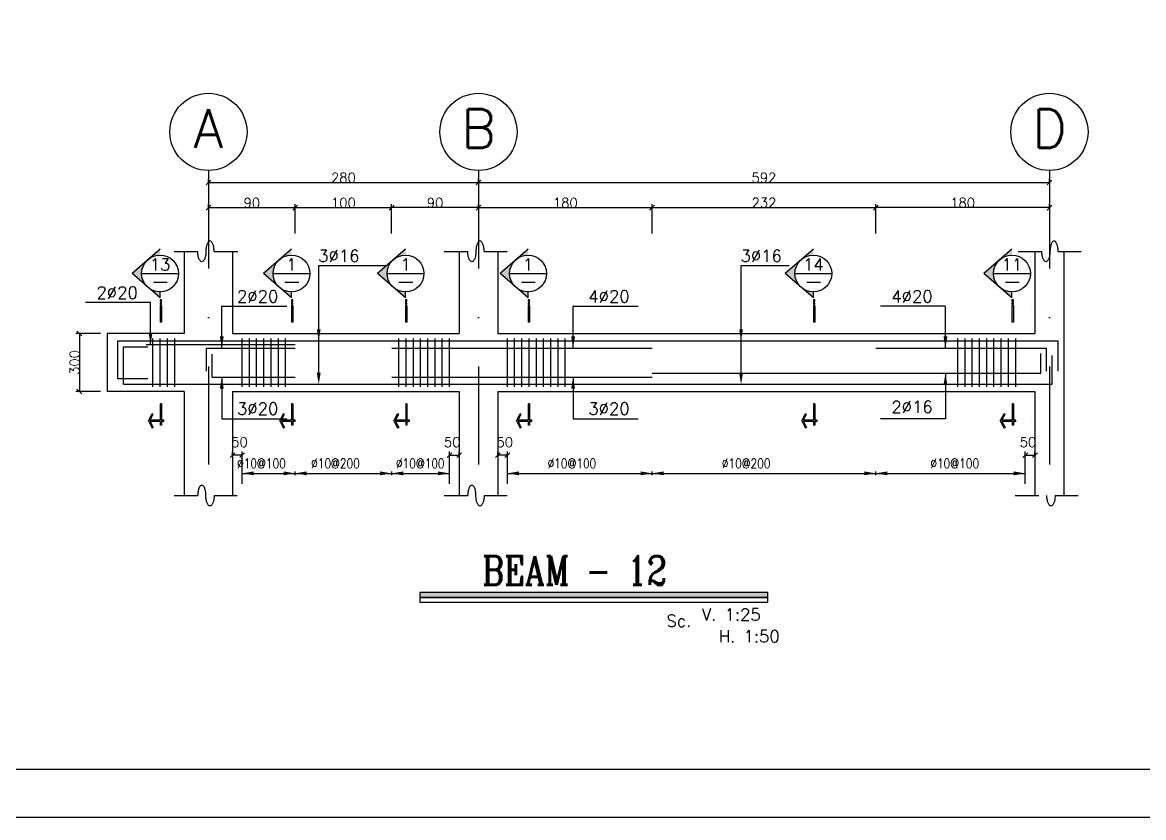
# Model space of a CAD drawing. Header units: millimetres. Extents: x -231 to 30223, y -7037 to 7120.
# Drawn here: x 20061 to 22386, y 253 to 1901 of the extents above; entities that cross this region are included whole.
import ezdxf
from ezdxf.enums import TextEntityAlignment as Align

# ---------------------------------------------------------------- set-up
doc = ezdxf.new("R2010")
doc.units = ezdxf.units.MM
for name, pattern in [('CENTER', [2, 1.25, -0.25, 0.25, -0.25]), ('DASHDOTX2', [50.8, 25.4, -12.7, 0, -12.7]), ('DASHED', [0.75, 0.5, -0.25])]:
    doc.linetypes.add(name, pattern=pattern)
for name, color, linetype in [('2', 2, 'Continuous'), ('3', 3, 'Continuous'), ('44', 150, 'Continuous'), ('5', 7, 'Continuous'), ('ax', 1, 'DASHDOTX2'), ('AXE', 8, 'CENTER'), ('CADR', 2, 'Continuous'), ('COV', 4, 'Continuous'), ('DIM', 1, 'Continuous'), ('DST', 1, 'Continuous'), ('HAT', 4, 'Continuous'), ('KH', 3, 'Continuous'), ('STT', 6, 'Continuous'), ('TEX', 4, 'Continuous'), ('TX', 2, 'Continuous'), ('TX1', 3, 'Continuous')]:
    doc.layers.add(name, color=color, linetype=linetype)
doc.styles.add('RC2', font='ROMANC.SHX', dxfattribs={"height": 25})
doc.styles.add('RC5', font='ROMANC.SHX', dxfattribs={"height": 50})
doc.styles.add('ROMANS', font='romans.shx')
doc.dimstyles.new('SC25', dxfattribs={"dimscale": 0.1, "dimtxt": 200, "dimasz": 0.5, "dimexe": 75, "dimexo": 0, "dimgap": 0, "dimtad": 1, "dimdec": 0, "dimlfac": 2.5, "dimdsep": 46, "dimtxsty": 'ROMANS', "dimblk": 'TIC', "dimcen": 0, "dimclrd": 44, "dimclre": 13, "dimclrt": 62, "dimadec": 0, "dimazin": 0, "dimtfac": 0.925926, "dimtdec": 0, "dimtix": 1, "dimtmove": 2, "dimatfit": 3, "dimldrblk": 'TIC', "dimfxl": 1, "dimtolj": 1, "dimarcsym": 0})
doc.dimstyles.new('SC50', dxfattribs={"dimscale": 0.1, "dimtxt": 200, "dimasz": 0.5, "dimexe": 75, "dimexo": 0, "dimgap": 0, "dimtad": 1, "dimdec": 0, "dimlfac": 0.5, "dimdsep": 46, "dimtxsty": 'ROMANS', "dimblk": 'TIC', "dimcen": 0, "dimclrd": 44, "dimclre": 1, "dimclrt": 62, "dimadec": 0, "dimazin": 0, "dimtfac": 0.925926, "dimtdec": 0, "dimtix": 1, "dimtmove": 2, "dimatfit": 3, "dimldrblk": 'TIC', "dimfxl": 1, "dimtolj": 1, "dimarcsym": 0})

# ---------------------------------------------------------------- blocks, each defined once
blk = doc.blocks.new('EEE')
at = {"layer": '5'}
h = blk.add_hatch(color=256, dxfattribs=at)
h.paths.add_polyline_path([(-25.1, 28.8), (-58.1, 0), (-25.1, -28.8, -0.454846)])
h.paths.add_polyline_path([(-25.1, -28.8), (0, -50.6), (0, -38.2, -0.181206)])
h.paths.add_polyline_path([(0, 38.2), (0, 50.6), (-25.1, 28.8, -0.181206)])
h = blk.add_hatch(color=256, dxfattribs=at)
h.paths.add_polyline_path([(2.9, -57.6), (2.9, -54.7), (0, -54.7), (0, -57.6)])
h.paths.add_polyline_path([(0, -63.5), (2.9, -63.5), (2.9, -60.5), (0, -60.5)])
h.paths.add_polyline_path([(2.9, -66.4), (0, -66.4), (0, -100.6), (2.9, -100.6)])
blk.add_hatch(color=256, dxfattribs=at).paths.add_polyline_path([(0.4, -306.8), (0.4, -314.3), (2.9, -314.3), (2.9, -306.8), (8, -306.8), (8, -304.3), (2.9, -304.3), (2.9, -270), (0.4, -270), (0.4, -304.3), (-20.7, -304.3), (-14.1, -291.7), (-16.3, -290.5), (-24.2, -305.6), (-16.3, -320.7), (-14.1, -319.5), (-20.7, -306.8)])
at = {"layer": '2'}
for p, q in [((0, 50.6), (-58.1, 0)), ((0, -50.6), (-58.1, 0)), ((-38.2, 0), (38.2, 0)), ((0, -50.6), (0, -38.2)), ((2.9, -66.4), (0, -66.4)), ((0, -66.4), (0, -100.6)), ((2.9, -66.4), (2.9, -100.6)), ((2.9, -100.6), (0, -100.6)), ((2.9, -270), (0.4, -270)), ((-24.2, -305.6), (-16.3, -290.5)), ((-14.1, -291.7), (-16.3, -290.5)), ((-24.2, -305.6), (-16.3, -320.7)), ((-14.1, -319.5), (-16.3, -320.7)), ((2.9, -314.3), (0.4, -314.3)), ((8, -306.8), (8, -304.3))]:
    blk.add_line(p, q, dxfattribs=at)
for points in [[(0, -57.6), (2.9, -57.6), (2.9, -54.7), (0, -54.7)], [(0, -63.5), (2.9, -63.5), (2.9, -60.5), (0, -60.5)]]:
    blk.add_lwpolyline(points, close=True, dxfattribs=at)
for points in [[(0.4, -270), (0.4, -304.3)], [(2.9, -270), (2.9, -304.3)], [(0.4, -304.3), (-20.7, -304.3), (-14.1, -291.7)], [(0.4, -306.8), (-20.7, -306.8), (-14.1, -319.5)], [(0.4, -306.8), (0.4, -314.3)], [(8, -304.3), (2.9, -304.3)], [(8, -306.8), (2.9, -306.8)], [(2.9, -306.8), (2.9, -314.3)]]:
    blk.add_lwpolyline(points, dxfattribs=at)
blk.add_circle((0, 0), 38.2, dxfattribs=at)
at = {"layer": '3'}
blk.add_line((-13.7, -17.7), (15, -17.7), dxfattribs=at)
at = {"layer": 'TX1', "style": 'ROMANS'}
blk.add_attdef('B', text='', height=25, dxfattribs=at).set_placement((0, 18.7), align=Align.MIDDLE_CENTER)
blk = doc.blocks.new('TIC')
blk.add_line((-100, -100), (100, 100))
blk = doc.blocks.new('*D294')
at = {"layer": 'DIM', "color": 13, "lineweight": -2, "transparency": 16777216}
for p, q in [((20222.9, 1256.2), (20171.4, 1256.2)), ((20222.9, 1136.2), (20171.4, 1136.2))]:
    blk.add_line(p, q, dxfattribs=at)
at = {"layer": 'DIM', "color": 44, "lineweight": -2, "transparency": 16777216}
blk.add_line((20178.9, 1256.1), (20178.9, 1136.2), dxfattribs=at)
at = {"layer": 'DIM', "color": 44, "lineweight": -2, "transparency": 16777216, "xscale": 0.05, "yscale": 0.05, "zscale": 0.05}
for p, rotation in [((20178.9, 1256.2), 90), ((20178.9, 1136.2), 270)]:
    blk.add_blockref('TIC', p, dxfattribs=dict(at, rotation=rotation))
at = {"layer": 'DIM', "color": 62, "transparency": 16777216, "insert": (20168.9, 1196.2), "char_height": 20, "attachment_point": 5, "rotation": 90, "style": 'ROMANS'}
blk.add_mtext('\\A1;300', dxfattribs=at)
blk = doc.blocks.new('A$C7AB130F0')
at = {"layer": 'DST'}
for p, q in [((8.2, 4), (438.2, 4)), ((8.2, 4), (438.2, 4)), ((118.2, 0), (118.2, 8)), ((318.2, 0), (318.2, 8)), ((558.2, 4), (1632.2, 4)), ((558.2, 4), (1632.2, 4)), ((858.2, 0), (858.2, 8)), ((1322.2, 0), (1322.2, 8))]:
    blk.add_line(p, q, dxfattribs=at)
for points in [[(94.2, 8), (118.2, 4), (94.2, 0)], [(142.2, 8), (118.2, 4), (142.2, 0)], [(294.2, 8), (318.2, 4), (294.2, 0)], [(342.2, 8), (318.2, 4), (342.2, 0)], [(834.2, 8), (858.2, 4), (834.2, 0)], [(882.2, 8), (858.2, 4), (882.2, 0)], [(1298.2, 8), (1322.2, 4), (1298.2, 0)], [(1346.2, 8), (1322.2, 4), (1346.2, 0)]]:
    blk.add_solid(points, dxfattribs=at)
at = {"layer": 'TX1', "style": 'ROMANS', "width": 0.8}
for s, p in [('%%c10@100', (-2.3, 14.7)), ('%%c10@200', (151.2, 14.6)), ('%%c10@100', (327.1, 14.7)), ('%%c10@100', (641.6, 14.7)), ('%%c10@200', (1002.9, 14.6)), ('%%c10@100', (1435.4, 14.7))]:
    blk.add_text(s, height=20, dxfattribs=at).set_placement(p)
blk = doc.blocks.new('*D296')
at = {"layer": 'DIM', "color": 13, "lineweight": -2, "transparency": 16777216}
for p, q in [((20496.5, 1003.9), (20496.5, 1011.4)), ((20516.5, 944.6), (20516.5, 1011.4))]:
    blk.add_line(p, q, dxfattribs=at)
at = {"layer": 'DIM', "color": 44, "lineweight": -2, "transparency": 16777216}
blk.add_line((20516.5, 1003.9), (20496.6, 1003.9), dxfattribs=at)
at = {"layer": 'DIM', "color": 44, "lineweight": -2, "transparency": 16777216, "xscale": 0.05, "yscale": 0.05, "zscale": 0.05, "rotation": 180}
blk.add_blockref('TIC', (20496.5, 1003.9), dxfattribs=at)
at = {"layer": 'DIM', "color": 44, "lineweight": -2, "transparency": 16777216, "xscale": 0.05, "yscale": 0.05, "zscale": 0.05}
blk.add_blockref('TIC', (20516.5, 1003.9), dxfattribs=at)
at = {"layer": 'DIM', "color": 62, "transparency": 16777216, "insert": (20511, 1030.9), "char_height": 20, "attachment_point": 5, "style": 'ROMANS'}
blk.add_mtext('\\A1;50', dxfattribs=at)
blk = doc.blocks.new('*D297')
at = {"layer": 'DIM', "color": 13, "lineweight": -2, "transparency": 16777216}
for p, q in [((21046.5, 1003.9), (21046.5, 1011.4)), ((21066.5, 944.6), (21066.5, 1011.4))]:
    blk.add_line(p, q, dxfattribs=at)
at = {"layer": 'DIM', "color": 44, "lineweight": -2, "transparency": 16777216}
blk.add_line((21066.5, 1003.9), (21046.6, 1003.9), dxfattribs=at)
at = {"layer": 'DIM', "color": 44, "lineweight": -2, "transparency": 16777216, "xscale": 0.05, "yscale": 0.05, "zscale": 0.05, "rotation": 180}
blk.add_blockref('TIC', (21046.5, 1003.9), dxfattribs=at)
at = {"layer": 'DIM', "color": 44, "lineweight": -2, "transparency": 16777216, "xscale": 0.05, "yscale": 0.05, "zscale": 0.05}
blk.add_blockref('TIC', (21066.5, 1003.9), dxfattribs=at)
at = {"layer": 'DIM', "color": 62, "transparency": 16777216, "insert": (21061, 1030.9), "char_height": 20, "attachment_point": 5, "style": 'ROMANS'}
blk.add_mtext('\\A1;50', dxfattribs=at)
blk = doc.blocks.new('*D298')
at = {"layer": 'DIM', "color": 13, "lineweight": -2, "transparency": 16777216}
for p, q in [((20946.5, 944.6), (20946.5, 1011.4)), ((20966.5, 1003.9), (20966.5, 1011.4))]:
    blk.add_line(p, q, dxfattribs=at)
at = {"layer": 'DIM', "color": 44, "lineweight": -2, "transparency": 16777216}
blk.add_line((20946.6, 1003.9), (20966.5, 1003.9), dxfattribs=at)
at = {"layer": 'DIM', "color": 44, "lineweight": -2, "transparency": 16777216, "xscale": 0.05, "yscale": 0.05, "zscale": 0.05, "rotation": 180}
blk.add_blockref('TIC', (20946.5, 1003.9), dxfattribs=at)
at = {"layer": 'DIM', "color": 44, "lineweight": -2, "transparency": 16777216, "xscale": 0.05, "yscale": 0.05, "zscale": 0.05}
blk.add_blockref('TIC', (20966.5, 1003.9), dxfattribs=at)
at = {"layer": 'DIM', "color": 62, "transparency": 16777216, "insert": (20952.1, 1030.9), "char_height": 20, "attachment_point": 5, "style": 'ROMANS'}
blk.add_mtext('\\A1;50', dxfattribs=at)
blk = doc.blocks.new('*D299')
at = {"layer": 'DIM', "color": 13, "lineweight": -2, "transparency": 16777216}
for p, q in [((22140.5, 944.6), (22140.5, 1011.4)), ((22160.5, 1003.9), (22160.5, 1011.4))]:
    blk.add_line(p, q, dxfattribs=at)
at = {"layer": 'DIM', "color": 44, "lineweight": -2, "transparency": 16777216}
blk.add_line((22140.6, 1003.9), (22160.5, 1003.9), dxfattribs=at)
at = {"layer": 'DIM', "color": 44, "lineweight": -2, "transparency": 16777216, "xscale": 0.05, "yscale": 0.05, "zscale": 0.05, "rotation": 180}
blk.add_blockref('TIC', (22140.5, 1003.9), dxfattribs=at)
at = {"layer": 'DIM', "color": 44, "lineweight": -2, "transparency": 16777216, "xscale": 0.05, "yscale": 0.05, "zscale": 0.05}
blk.add_blockref('TIC', (22160.5, 1003.9), dxfattribs=at)
at = {"layer": 'DIM', "color": 62, "transparency": 16777216, "insert": (22146.1, 1030.9), "char_height": 20, "attachment_point": 5, "style": 'ROMANS'}
blk.add_mtext('\\A1;50', dxfattribs=at)
blk = doc.blocks.new('*D305')
at = {"layer": 'DIM', "color": 1, "lineweight": -2, "transparency": 16777216}
for p, q in [((20826.5, 1463.5), (20826.5, 1524.8)), ((21006.5, 1517.3), (21006.5, 1524.8))]:
    blk.add_line(p, q, dxfattribs=at)
at = {"layer": 'DIM', "color": 44, "lineweight": -2, "transparency": 16777216}
blk.add_line((21006.5, 1517.3), (20826.6, 1517.3), dxfattribs=at)
at = {"layer": 'DIM', "color": 44, "lineweight": -2, "transparency": 16777216, "xscale": 0.05, "yscale": 0.05, "zscale": 0.05, "rotation": 180}
blk.add_blockref('TIC', (20826.5, 1517.3), dxfattribs=at)
at = {"layer": 'DIM', "color": 44, "lineweight": -2, "transparency": 16777216, "xscale": 0.05, "yscale": 0.05, "zscale": 0.05}
blk.add_blockref('TIC', (21006.5, 1517.3), dxfattribs=at)
at = {"layer": 'DIM', "color": 62, "transparency": 16777216, "insert": (20916.5, 1527.3), "char_height": 20, "attachment_point": 5, "style": 'ROMANS'}
blk.add_mtext('\\A1;90', dxfattribs=at)
blk = doc.blocks.new('*D306')
at = {"layer": 'DIM', "color": 1, "lineweight": -2, "transparency": 16777216}
for p, q in [((20446.5, 1569.4), (20446.5, 1576.9)), ((21006.5, 1569.4), (21006.5, 1576.9))]:
    blk.add_line(p, q, dxfattribs=at)
at = {"layer": 'DIM', "color": 44, "lineweight": -2, "transparency": 16777216}
blk.add_line((20446.6, 1569.4), (21006.5, 1569.4), dxfattribs=at)
at = {"layer": 'DIM', "color": 44, "lineweight": -2, "transparency": 16777216, "xscale": 0.05, "yscale": 0.05, "zscale": 0.05, "rotation": 180}
blk.add_blockref('TIC', (20446.5, 1569.4), dxfattribs=at)
at = {"layer": 'DIM', "color": 44, "lineweight": -2, "transparency": 16777216, "xscale": 0.05, "yscale": 0.05, "zscale": 0.05}
blk.add_blockref('TIC', (21006.5, 1569.4), dxfattribs=at)
at = {"layer": 'DIM', "color": 62, "transparency": 16777216, "insert": (20726.5, 1579.4), "char_height": 20, "attachment_point": 5, "style": 'ROMANS'}
blk.add_mtext('\\A1;280', dxfattribs=at)
blk = doc.blocks.new('*D308')
at = {"layer": 'DIM', "color": 1, "lineweight": -2, "transparency": 16777216}
for p, q in [((20626.5, 1517.3), (20626.5, 1524.8)), ((20826.5, 1463.5), (20826.5, 1524.8))]:
    blk.add_line(p, q, dxfattribs=at)
at = {"layer": 'DIM', "color": 44, "lineweight": -2, "transparency": 16777216}
blk.add_line((20626.6, 1517.3), (20826.5, 1517.3), dxfattribs=at)
at = {"layer": 'DIM', "color": 44, "lineweight": -2, "transparency": 16777216, "xscale": 0.05, "yscale": 0.05, "zscale": 0.05, "rotation": 180}
blk.add_blockref('TIC', (20626.5, 1517.3), dxfattribs=at)
at = {"layer": 'DIM', "color": 44, "lineweight": -2, "transparency": 16777216, "xscale": 0.05, "yscale": 0.05, "zscale": 0.05}
blk.add_blockref('TIC', (20826.5, 1517.3), dxfattribs=at)
at = {"layer": 'DIM', "color": 62, "transparency": 16777216, "insert": (20726.5, 1527.3), "char_height": 20, "attachment_point": 5, "style": 'ROMANS'}
blk.add_mtext('\\A1;100', dxfattribs=at)
blk = doc.blocks.new('*D309')
at = {"layer": 'DIM', "color": 1, "lineweight": -2, "transparency": 16777216}
for p, q in [((20446.5, 1517.3), (20446.5, 1524.8)), ((20626.5, 1463.5), (20626.5, 1524.8))]:
    blk.add_line(p, q, dxfattribs=at)
at = {"layer": 'DIM', "color": 44, "lineweight": -2, "transparency": 16777216}
blk.add_line((20446.6, 1517.3), (20626.5, 1517.3), dxfattribs=at)
at = {"layer": 'DIM', "color": 44, "lineweight": -2, "transparency": 16777216, "xscale": 0.05, "yscale": 0.05, "zscale": 0.05, "rotation": 180}
blk.add_blockref('TIC', (20446.5, 1517.3), dxfattribs=at)
at = {"layer": 'DIM', "color": 44, "lineweight": -2, "transparency": 16777216, "xscale": 0.05, "yscale": 0.05, "zscale": 0.05}
blk.add_blockref('TIC', (20626.5, 1517.3), dxfattribs=at)
at = {"layer": 'DIM', "color": 62, "transparency": 16777216, "insert": (20536.5, 1527.3), "char_height": 20, "attachment_point": 5, "style": 'ROMANS'}
blk.add_mtext('\\A1;90', dxfattribs=at)
blk = doc.blocks.new('*D310')
at = {"layer": 'DIM', "color": 1, "lineweight": -2, "transparency": 16777216}
for p, q in [((21366.5, 1463.5), (21366.5, 1524.8)), ((21830.5, 1463.5), (21830.5, 1524.8))]:
    blk.add_line(p, q, dxfattribs=at)
at = {"layer": 'DIM', "color": 44, "lineweight": -2, "transparency": 16777216}
blk.add_line((21366.6, 1517.3), (21830.5, 1517.3), dxfattribs=at)
at = {"layer": 'DIM', "color": 44, "lineweight": -2, "transparency": 16777216, "xscale": 0.05, "yscale": 0.05, "zscale": 0.05, "rotation": 180}
blk.add_blockref('TIC', (21366.5, 1517.3), dxfattribs=at)
at = {"layer": 'DIM', "color": 44, "lineweight": -2, "transparency": 16777216, "xscale": 0.05, "yscale": 0.05, "zscale": 0.05}
blk.add_blockref('TIC', (21830.5, 1517.3), dxfattribs=at)
at = {"layer": 'DIM', "color": 62, "transparency": 16777216, "insert": (21598.5, 1527.3), "char_height": 20, "attachment_point": 5, "style": 'ROMANS'}
blk.add_mtext('\\A1;232', dxfattribs=at)
blk = doc.blocks.new('*D311')
at = {"layer": 'DIM', "color": 1, "lineweight": -2, "transparency": 16777216}
for p, q in [((21006.5, 1569.4), (21006.5, 1576.9)), ((22190.5, 1569.4), (22190.5, 1576.9))]:
    blk.add_line(p, q, dxfattribs=at)
at = {"layer": 'DIM', "color": 44, "lineweight": -2, "transparency": 16777216}
blk.add_line((21006.6, 1569.4), (22190.5, 1569.4), dxfattribs=at)
at = {"layer": 'DIM', "color": 44, "lineweight": -2, "transparency": 16777216, "xscale": 0.05, "yscale": 0.05, "zscale": 0.05, "rotation": 180}
blk.add_blockref('TIC', (21006.5, 1569.4), dxfattribs=at)
at = {"layer": 'DIM', "color": 44, "lineweight": -2, "transparency": 16777216, "xscale": 0.05, "yscale": 0.05, "zscale": 0.05}
blk.add_blockref('TIC', (22190.5, 1569.4), dxfattribs=at)
at = {"layer": 'DIM', "color": 62, "transparency": 16777216, "insert": (21598.5, 1579.4), "char_height": 20, "attachment_point": 5, "style": 'ROMANS'}
blk.add_mtext('\\A1;592', dxfattribs=at)
blk = doc.blocks.new('*D312')
at = {"layer": 'DIM', "color": 1, "lineweight": -2, "transparency": 16777216}
for p, q in [((21006.5, 1517.3), (21006.5, 1524.8)), ((21366.5, 1463.5), (21366.5, 1524.8))]:
    blk.add_line(p, q, dxfattribs=at)
at = {"layer": 'DIM', "color": 44, "lineweight": -2, "transparency": 16777216}
blk.add_line((21006.6, 1517.3), (21366.5, 1517.3), dxfattribs=at)
at = {"layer": 'DIM', "color": 44, "lineweight": -2, "transparency": 16777216, "xscale": 0.05, "yscale": 0.05, "zscale": 0.05, "rotation": 180}
blk.add_blockref('TIC', (21006.5, 1517.3), dxfattribs=at)
at = {"layer": 'DIM', "color": 44, "lineweight": -2, "transparency": 16777216, "xscale": 0.05, "yscale": 0.05, "zscale": 0.05}
blk.add_blockref('TIC', (21366.5, 1517.3), dxfattribs=at)
at = {"layer": 'DIM', "color": 62, "transparency": 16777216, "insert": (21186.5, 1527.3), "char_height": 20, "attachment_point": 5, "style": 'ROMANS'}
blk.add_mtext('\\A1;180', dxfattribs=at)
blk = doc.blocks.new('*D313')
at = {"layer": 'DIM', "color": 1, "lineweight": -2, "transparency": 16777216}
for p, q in [((21830.5, 1463.5), (21830.5, 1524.8)), ((22190.5, 1517.3), (22190.5, 1524.8))]:
    blk.add_line(p, q, dxfattribs=at)
at = {"layer": 'DIM', "color": 44, "lineweight": -2, "transparency": 16777216}
blk.add_line((22190.5, 1517.3), (21830.6, 1517.3), dxfattribs=at)
at = {"layer": 'DIM', "color": 44, "lineweight": -2, "transparency": 16777216, "xscale": 0.05, "yscale": 0.05, "zscale": 0.05, "rotation": 180}
blk.add_blockref('TIC', (21830.5, 1517.3), dxfattribs=at)
at = {"layer": 'DIM', "color": 44, "lineweight": -2, "transparency": 16777216, "xscale": 0.05, "yscale": 0.05, "zscale": 0.05}
blk.add_blockref('TIC', (22190.5, 1517.3), dxfattribs=at)
at = {"layer": 'DIM', "color": 62, "transparency": 16777216, "insert": (22010.5, 1527.3), "char_height": 20, "attachment_point": 5, "style": 'ROMANS'}
blk.add_mtext('\\A1;180', dxfattribs=at)

msp = doc.modelspace()

# ---------------------------------------------------------------- linework, layer by layer
at = {"layer": '2'}
for centre in [(20446.531219, 1674.368976), (21006.531219, 1674.368976), (22190.531218, 1674.368976)]:
    msp.add_circle(centre, 80, dxfattribs=at)
at = {"layer": '3'}
for points in [[(21606.335371, 719.331573), (20884.976156, 719.331573), (20884.976156, 708.670171), (21606.335371, 708.670171)], [(21606.335371, 708.670171), (20884.976156, 708.670171), (20884.976156, 699.074915), (21606.335371, 699.074915)]]:
    msp.add_lwpolyline(points, close=True, dxfattribs=at)
msp.add_trace([(20884.976156, 719.331573), (20884.976156, 708.670171), (21606.335371, 719.331573), (21606.335371, 708.670171)], dxfattribs=at)
at = {"layer": 'ax', "ltscale": 8}
for p, q in [((20446.531219, 1594.368976), (20446.531219, 900.421029)), ((21006.531219, 1594.368976), (21006.531219, 900.421029)), ((22190.531218, 1594.368976), (22190.531218, 900.421029))]:
    msp.add_line(p, q, dxfattribs=at)
at = {"layer": 'CADR', "color": 15}
msp.add_lwpolyline([(26082.062068, 6192.621269), (26082.062068, 252.621269), (17672.062068, 252.621269), (17672.062068, 6192.621269), (26082.062068, 6192.621269)], dxfattribs=at)
at = {"layer": 'CADR'}
msp.add_lwpolyline([(25982.062068, 6092.621269), (25982.062068, 352.621269), (17872.062068, 352.621269), (17872.062068, 6092.621269)], close=True, dxfattribs=at)
at = {"layer": 'COV'}
for p, q in [((20396.531219, 1426.644402), (20396.531219, 1256.162996)), ((20496.531219, 1426.644402), (20496.531219, 1256.162996)), ((20966.531219, 1426.644402), (20966.531219, 1256.162996)), ((21046.531219, 1426.644402), (21046.531219, 1256.162996)), ((22160.531218, 1426.644402), (22160.531218, 1256.162996)), ((22220.531218, 1426.644402), (22220.531218, 920.236718)), ((20236.531219, 1256.162996), (20236.531219, 1136.162996)), ((20396.531219, 1256.162996), (20236.531219, 1256.162996)), ((20496.531219, 1256.162996), (20966.531219, 1256.162996)), ((21046.531219, 1256.162996), (22160.531218, 1256.162996)), ((20396.531219, 1136.162996), (20236.531219, 1136.162996)), ((20396.531219, 1136.162996), (20396.531219, 920.236718)), ((20496.531219, 1136.162996), (20966.531219, 1136.162996)), ((20496.531219, 1136.162996), (20496.531219, 920.236718)), ((20966.531219, 1136.162996), (20966.531219, 920.236718)), ((21046.531219, 1136.162996), (22160.531218, 1136.162996)), ((21046.531219, 1136.162996), (21046.531219, 920.236718)), ((22160.531218, 1136.162996), (22160.531218, 920.236718))]:
    msp.add_line(p, q, dxfattribs=at)
at = {"layer": 'DST'}
for p, q in [((20375.258219, 1426.644402), (20424.358559, 1426.644402)), ((20458.175368, 1426.644402), (20507.275708, 1426.644402)), ((20935.258219, 1426.644402), (20984.358559, 1426.644402)), ((21018.175368, 1426.644402), (21066.217652, 1426.644402)), ((22125.701819, 1426.644402), (22174.802159, 1426.644402)), ((22208.618969, 1426.644402), (22256.661252, 1426.644402)), ((20675.259777, 1241.162996), (20675.259777, 1397.298281)), ((20675.259777, 1397.298281), (20815.182309, 1397.298281)), ((21551.049294, 1397.298281), (21650.971827, 1397.298281)), ((21551.049294, 1241.162996), (21551.049294, 1397.298281)), ((20326.030886, 1320.779544), (20191.902638, 1320.779544)), ((20326.530886, 1233.799466), (20326.530886, 1320.279544)), ((20474.234399, 1226.162996), (20474.234399, 1312.643075)), ((20474.734399, 1313.143075), (20608.862647, 1313.143075)), ((20675.259777, 1175.162996), (20675.259777, 1319.230639)), ((21202.747557, 1226.162996), (21202.747557, 1312.643075)), ((21203.247557, 1313.143075), (21337.375805, 1313.143075)), ((21551.049294, 1175.162996), (21551.049294, 1319.230639)), ((21974.399417, 1313.143075), (21840.271169, 1313.143075)), ((21974.899417, 1226.162996), (21974.899417, 1312.643075)), ((20474.234399, 1166.162996), (20474.234399, 1079.682918)), ((21202.747557, 1166.162996), (21202.747557, 1079.682918)), ((21974.899417, 1173.618343), (21974.899417, 1079.682918)), ((20474.734399, 1079.182918), (20608.862647, 1079.182918)), ((21203.247557, 1079.182918), (21337.375805, 1079.182918)), ((21974.399417, 1079.182918), (21840.271169, 1079.182918)), ((20516.531219, 962.304133), (20516.531219, 970.304133)), ((20946.531219, 962.304133), (20946.531219, 970.304133)), ((21066.531219, 962.304133), (21066.531219, 970.304133)), ((22140.531218, 962.304133), (22140.531218, 970.304133)), ((20375.258219, 920.236718), (20424.358559, 920.236718)), ((20458.175368, 920.236718), (20506.217652, 920.236718)), ((20935.258219, 920.236718), (20984.358559, 920.236718)), ((21018.175368, 920.236718), (21066.217652, 920.236718)), ((22119.258218, 920.236718), (22168.358558, 920.236718)), ((22202.175368, 920.236718), (22250.217651, 920.236718))]:
    msp.add_line(p, q, dxfattribs=at)
for points in [[(20458.175368, 1426.644402, 0.0403680359), (20457.465728, 1435.41971, 0.0533262152), (20455.69919, 1441.854311, 0.0964678183), (20452.429925, 1446.990607, 0.2057382443), (20449.721166, 1448.154461, 0.2057382443), (20447.012407, 1446.990607, 0.0964678183), (20443.743142, 1441.854311, 0.0533262152), (20441.976604, 1435.41971, 0.0403680359), (20441.266963, 1426.644402, 0.0403680359)], [(21018.175368, 1426.644402, 0.0403680359), (21017.465728, 1435.41971, 0.0533262152), (21015.69919, 1441.854311, 0.0964678183), (21012.429925, 1446.990607, 0.2057382443), (21009.721166, 1448.154461, 0.2057382443), (21007.012407, 1446.990607, 0.0964678183), (21003.743142, 1441.854311, 0.0533262152), (21001.976604, 1435.41971, 0.0403680359), (21001.266963, 1426.644402, 0.0403680359)], [(22208.618969, 1426.644402, 0.0403680359), (22207.909328, 1435.41971, 0.0533262152), (22206.14279, 1441.854311, 0.0964678183), (22202.873525, 1446.990607, 0.2057382443), (22200.164766, 1448.154461, 0.2057382443), (22197.456007, 1446.990607, 0.0964678183), (22194.186742, 1441.854311, 0.0533262152), (22192.420204, 1435.41971, 0.0403680359), (22191.710564, 1426.644402, 0.0403680359)], [(20441.266963, 1426.644402, -0.0403680359), (20440.557323, 1417.869094, -0.0533262152), (20438.790785, 1411.434493, -0.0964678183), (20435.52152, 1406.298197, -0.2057382443), (20432.812761, 1405.134343, -0.2057382443), (20430.104002, 1406.298197, -0.0964678183), (20426.834737, 1411.434493, -0.0533262152), (20425.068199, 1417.869094, -0.0403680359), (20424.358559, 1426.644402, -0.0403680359)], [(21001.266963, 1426.644402, -0.0403680359), (21000.557323, 1417.869094, -0.0533262152), (20998.790785, 1411.434493, -0.0964678183), (20995.52152, 1406.298197, -0.2057382443), (20992.812761, 1405.134343, -0.2057382443), (20990.104002, 1406.298197, -0.0964678183), (20986.834737, 1411.434493, -0.0533262152), (20985.068199, 1417.869094, -0.0403680359), (20984.358559, 1426.644402, -0.0403680359)], [(22191.710564, 1426.644402, -0.0403680359), (22191.000923, 1417.869094, -0.0533262152), (22189.234385, 1411.434493, -0.0964678183), (22185.96512, 1406.298197, -0.2057382443), (22183.256361, 1405.134343, -0.2057382443), (22180.547602, 1406.298197, -0.0964678183), (22177.278337, 1411.434493, -0.0533262152), (22175.511799, 1417.869094, -0.0403680359), (22174.802159, 1426.644402, -0.0403680359)], [(20441.266963, 920.236718, 0.0403680359), (20440.557323, 929.012025, 0.0533262152), (20438.790785, 935.446627, 0.0964678183), (20435.52152, 940.582923, 0.2057382443), (20432.812761, 941.746777, 0.2057382443), (20430.104002, 940.582923, 0.0964678183), (20426.834737, 935.446627, 0.0533262152), (20425.068199, 929.012025, 0.0403680359), (20424.358559, 920.236718, 0.0403680359)], [(21001.266963, 920.236718, 0.0403680359), (21000.557323, 929.012025, 0.0533262152), (20998.790785, 935.446627, 0.0964678183), (20995.52152, 940.582923, 0.2057382443), (20992.812761, 941.746777, 0.2057382443), (20990.104002, 940.582923, 0.0964678183), (20986.834737, 935.446627, 0.0533262152), (20985.068199, 929.012025, 0.0403680359), (20984.358559, 920.236718, 0.0403680359)], [(20458.175368, 920.236718, -0.0403680359), (20457.465728, 911.46141, -0.0533262152), (20455.69919, 905.026809, -0.0964678183), (20452.429925, 899.890513, -0.2057382443), (20449.721166, 898.726659, -0.2057382443), (20447.012407, 899.890513, -0.0964678183), (20443.743142, 905.026809, -0.0533262152), (20441.976604, 911.46141, -0.0403680359), (20441.266963, 920.236718, -0.0403680359)], [(21018.175368, 920.236718, -0.0403680359), (21017.465728, 911.46141, -0.0533262152), (21015.69919, 905.026809, -0.0964678183), (21012.429925, 899.890513, -0.2057382443), (21009.721166, 898.726659, -0.2057382443), (21007.012407, 899.890513, -0.0964678183), (21003.743142, 905.026809, -0.0533262152), (21001.976604, 911.46141, -0.0403680359), (21001.266963, 920.236718, -0.0403680359)], [(22202.175368, 920.236718, -0.0403680359), (22201.465727, 911.46141, -0.0533262152), (22199.699189, 905.026809, -0.0964678183), (22196.429924, 899.890513, -0.2057382443), (22193.721165, 898.726659, -0.2057382443), (22191.012406, 899.890513, -0.0964678183), (22187.743141, 905.026809, -0.0533262152), (22185.976603, 911.46141, -0.0403680359), (22185.266963, 920.236718, -0.0403680359)]]:
    msp.add_lwpolyline(points, format="xyb", dxfattribs=at)
for centre, start, end in [((20326.030886, 1320.279544), 0, 90), ((20474.734399, 1312.643075), 90, 180), ((21203.247557, 1312.643075), 90, 180), ((22152.328037, 1312.643075), 0, 90), ((20474.734399, 1079.682918), 180, 270), ((21203.247557, 1079.682918), 180, 270), ((22152.328037, 1079.682918), 270, 0)]:
    msp.add_arc(centre, 0.5, start, end, dxfattribs=at)
for points in [[(20330.530886, 1257.799466), (20326.530886, 1233.799466), (20322.530886, 1257.799466)], [(20671.259777, 1265.162996), (20675.259777, 1241.162996), (20679.259777, 1265.162996)], [(21547.049294, 1265.162996), (21551.049294, 1241.162996), (21555.049294, 1265.162996)], [(20470.234399, 1250.162996), (20474.234399, 1226.162996), (20478.234399, 1250.162996)], [(21198.747557, 1250.162996), (21202.747557, 1226.162996), (21206.747557, 1250.162996)], [(21978.899417, 1250.162996), (21974.899417, 1226.162996), (21970.899417, 1250.162996)], [(20470.234399, 1142.162996), (20474.234399, 1166.162996), (20478.234399, 1142.162996)], [(20671.259777, 1175.162996), (20675.259777, 1151.162996), (20679.259777, 1175.162996)], [(21198.747557, 1142.162996), (21202.747557, 1166.162996), (21206.747557, 1142.162996)], [(21547.049294, 1175.162996), (21551.049294, 1151.162996), (21555.049294, 1175.162996)], [(21978.899417, 1149.618343), (21974.899417, 1173.618343), (21970.899417, 1149.618343)], [(20540.531219, 970.304133), (20516.531219, 966.304133), (20540.531219, 962.304133)], [(20922.531219, 970.304133), (20946.531219, 966.304133), (20922.531219, 962.304133)], [(21090.531219, 970.304133), (21066.531219, 966.304133), (21090.531219, 962.304133)], [(22116.531218, 970.304133), (22140.531218, 966.304133), (22116.531218, 962.304133)]]:
    msp.add_solid(points, dxfattribs=at)
at = {"layer": 'KH'}
for p, q in [((20331.531219, 1145.636177), (20331.531219, 1246.162996)), ((20346.531219, 1145.636177), (20346.531219, 1246.162996)), ((20361.531219, 1145.636177), (20361.531219, 1246.162996)), ((20376.531219, 1145.636177), (20376.531219, 1246.162996)), ((20516.531219, 1145.636177), (20516.531219, 1246.162996)), ((20531.531219, 1145.636177), (20531.531219, 1246.162996)), ((20546.531219, 1145.636177), (20546.531219, 1246.162996)), ((20561.531219, 1145.636177), (20561.531219, 1246.162996)), ((20576.531219, 1145.636177), (20576.531219, 1246.162996)), ((20591.531219, 1145.636177), (20591.531219, 1246.162996)), ((20606.531219, 1145.636177), (20606.531219, 1246.162996)), ((20841.531219, 1145.636177), (20841.531219, 1246.162996)), ((20856.531219, 1145.636177), (20856.531219, 1246.162996)), ((20871.531219, 1145.636177), (20871.531219, 1246.162996)), ((20886.531219, 1145.636177), (20886.531219, 1246.162996)), ((20901.531219, 1145.636177), (20901.531219, 1246.162996)), ((20916.531219, 1145.636177), (20916.531219, 1246.162996)), ((20931.531219, 1145.636177), (20931.531219, 1246.162996)), ((20946.531219, 1145.636177), (20946.531219, 1246.162996)), ((21066.531219, 1145.636177), (21066.531219, 1246.162996)), ((21081.531219, 1145.636177), (21081.531219, 1246.162996)), ((21096.531219, 1145.636177), (21096.531219, 1246.162996)), ((21111.531219, 1145.636177), (21111.531219, 1246.162996)), ((21126.531219, 1145.636177), (21126.531219, 1246.162996)), ((21141.531219, 1145.636177), (21141.531219, 1246.162996)), ((21156.531219, 1145.636177), (21156.531219, 1246.162996)), ((21156.531219, 1145.636177), (21156.531219, 1246.162996)), ((21171.531219, 1145.636177), (21171.531219, 1246.162996)), ((21186.531219, 1145.636177), (21186.531219, 1246.162996)), ((22000.531218, 1145.636177), (22000.531218, 1246.162996)), ((22015.531218, 1145.636177), (22015.531218, 1246.162996)), ((22030.531218, 1145.636177), (22030.531218, 1246.162996)), ((22045.531218, 1145.636177), (22045.531218, 1246.162996)), ((22060.531218, 1145.636177), (22060.531218, 1246.162996)), ((22075.531218, 1145.636177), (22075.531218, 1246.162996)), ((22090.531218, 1145.636177), (22090.531218, 1246.162996)), ((22105.531218, 1145.636177), (22105.531218, 1246.162996)), ((22120.531218, 1145.636177), (22120.531218, 1246.162996))]:
    msp.add_line(p, q, dxfattribs=at)
at = {"layer": 'STT'}
for p, q in [((20258.531219, 1162.226153), (20258.531219, 1241.162996)), ((20258.531219, 1178.353498), (20258.531219, 1241.162996)), ((20258.531219, 1241.162996), (22208.531218, 1241.162996)), ((20317.452438, 1233.799466), (20626.531219, 1233.799466)), ((22208.531218, 1178.353498), (22208.531218, 1241.162996)), ((20270.531219, 1228.578361), (20320.531219, 1228.578361)), ((20270.531219, 1151.162996), (20270.531219, 1228.578361)), ((20270.531219, 1151.162996), (20270.531219, 1210.5334)), ((20442.531219, 1226.162996), (20626.531219, 1226.162996)), ((20442.531219, 1178.353498), (20442.531219, 1226.162996)), ((20454.531219, 1165.636177), (20454.531219, 1213.445675)), ((20826.531219, 1226.162996), (21366.531219, 1226.162996)), ((21830.531218, 1226.162996), (22184.531218, 1226.162996)), ((22172.531218, 1173.618343), (22172.531218, 1214.608933)), ((22184.531218, 1178.353498), (22184.531218, 1226.162996)), ((22196.531218, 1151.162996), (22196.531218, 1210.5334)), ((20454.531219, 1165.636177), (20626.531219, 1165.636177)), ((20826.531219, 1165.636177), (21366.531219, 1165.636177)), ((22172.531218, 1173.618343), (21366.531219, 1173.618343)), ((20320.531219, 1162.226153), (20258.531219, 1162.226153)), ((20270.531219, 1151.162996), (22196.531218, 1151.162996))]:
    msp.add_line(p, q, dxfattribs=at)

# ---------------------------------------------------------------- block references
at = {"layer": 'AXE', "color": 190, "linetype": 'DASHED'}
msp.add_blockref('A$C7AB130F0', (20508.365531, 962.304132), dxfattribs=at)
at = {"layer": 'HAT'}
for p, values in [((20346.184294, 1380.566777), {'B': '13'}), ((20618.707258, 1380.566777), {'B': '1'}), ((20855.217286, 1380.566777), {'B': '1'}), ((21109.301333, 1380.566777), {'B': '1'}), ((21700.958763, 1380.566777), {'B': '14'}), ((22112.855226, 1380.566777), {'B': '11'})]:
    msp.add_blockref('EEE', p, dxfattribs=at).add_auto_attribs(values)

# ---------------------------------------------------------------- texts
at = {"layer": '44', "style": 'RC5', "width": 0.8}
msp.add_text('BEAM - 12', height=60, dxfattribs=at).set_placement((21014.350033, 734.956171))
at = {"layer": 'TEX', "color": 2, "style": 'RC2'}
for s, p in [('V. 1:25', (21469.741323, 660.953097)), ('Sc. ', (21396.379199, 647.952708)), ('H. 1:50', (21504.834366, 616.075185))]:
    msp.add_text(s, height=25, dxfattribs=at).set_placement(p)
at = {"layer": 'TX', "style": 'ROMANS'}
for s, p in [('A', (20446.531219, 1681.240966)), ('B', (21006.531219, 1681.240966)), ('D', (22190.531218, 1681.240966))]:
    msp.add_text(s, height=80, dxfattribs=at).set_placement(p, align=Align.MIDDLE)
at = {"layer": 'TX1', "style": 'ROMANS'}
for s, p in [('3%%C16', (20674.162374, 1404.885772)), ('3%%C16', (21549.951892, 1404.885772)), ('2%%C20', (20214.387684, 1328.367035)), ('2%%C20', (20505.755874, 1320.730565)), ('4%%C20', (21234.269032, 1320.730565)), ('4%%C20', (21862.790523, 1320.730565)), ('2%%C16', (21862.790523, 1091.657373)), ('3%%C20', (20505.755874, 1087.980039)), ('3%%C20', (21234.269032, 1087.980039))]:
    msp.add_text(s, height=25, dxfattribs=at).set_placement(p)

# ---------------------------------------------------------------- dimensions: what is measured, and where the dimension line sits
at = {"layer": 'DIM'}
for base, p1, p2, picture, middle in [((21006.531219, 1569.368976), (20446.531219, 1569.368976), (21006.531219, 1569.368976), '*D306', (20726.531219, 1579.368976)), ((22190.531218, 1569.368976), (21006.531219, 1569.368976), (22190.531218, 1569.368976), '*D311', (21598.531218, 1579.368976)), ((20626.531219, 1517.291262), (20446.531219, 1517.291262), (20626.531219, 1463.474958), '*D309', (20536.531219, 1527.291262)), ((20826.531219, 1517.291262), (20626.531219, 1517.291262), (20826.531219, 1463.474958), '*D308', (20726.531219, 1527.291262)), ((21366.531219, 1517.291262), (21006.531219, 1517.291262), (21366.531219, 1463.474958), '*D312', (21186.531219, 1527.291262)), ((21830.531218, 1517.291262), (21366.531219, 1463.474958), (21830.531218, 1463.474958), '*D310', (21598.531218, 1527.291262))]:
    dim = msp.add_linear_dim(base=base, p1=p1, p2=p2, dimstyle='SC50', dxfattribs=at)
    dim.commit()
    dim.dimension.update_dxf_attribs({"geometry": picture, "text_midpoint": middle})
for base, p1, p2, angle, dimstyle, picture, middle in [((20826.531219, 1517.291262), (21006.531219, 1517.291262), (20826.531219, 1463.474958), 180, 'SC50', '*D305', (20916.531219, 1527.291262)), ((21830.531218, 1517.291262), (22190.531218, 1517.291262), (21830.531218, 1463.474958), 180, 'SC50', '*D313', (22010.531218, 1527.291262)), ((20178.928321, 1136.162996), (20222.928321, 1256.162996), (20222.928321, 1136.162996), 90, 'SC25', '*D294', (20168.928321, 1196.162996))]:
    dim = msp.add_linear_dim(base=base, p1=p1, p2=p2, angle=angle, dimstyle=dimstyle, dxfattribs=at)
    dim.commit()
    dim.dimension.update_dxf_attribs({"geometry": picture, "text_midpoint": middle})
for base, p1, p2, picture, middle in [((20496.531219, 1003.908722), (20516.531219, 944.577427), (20496.531219, 1003.908722), '*D296', (20511.006878, 1030.908722)), ((21046.531219, 1003.908722), (21066.531219, 944.577427), (21046.531219, 1003.908722), '*D297', (21061.006878, 1030.908722))]:
    dim = msp.add_linear_dim(base=base, p1=p1, p2=p2, dimstyle='SC25', dxfattribs=at)
    dim.commit()
    dim.dimension.update_dxf_attribs({"geometry": picture, "text_midpoint": middle, "dimtype": 160})
for base, p1, p2, picture, middle in [((20966.531219, 1003.908722), (20946.531219, 944.577427), (20966.531219, 1003.908722), '*D298', (20952.05556, 1030.908722)), ((22160.531218, 1003.908722), (22140.531218, 944.577427), (22160.531218, 1003.908722), '*D299', (22146.055559, 1030.908722))]:
    dim = msp.add_linear_dim(base=base, p1=p1, p2=p2, angle=180, dimstyle='SC25', dxfattribs=at)
    dim.commit()
    dim.dimension.update_dxf_attribs({"geometry": picture, "text_midpoint": middle, "dimtype": 160})

doc.saveas('drawing.dxf')
